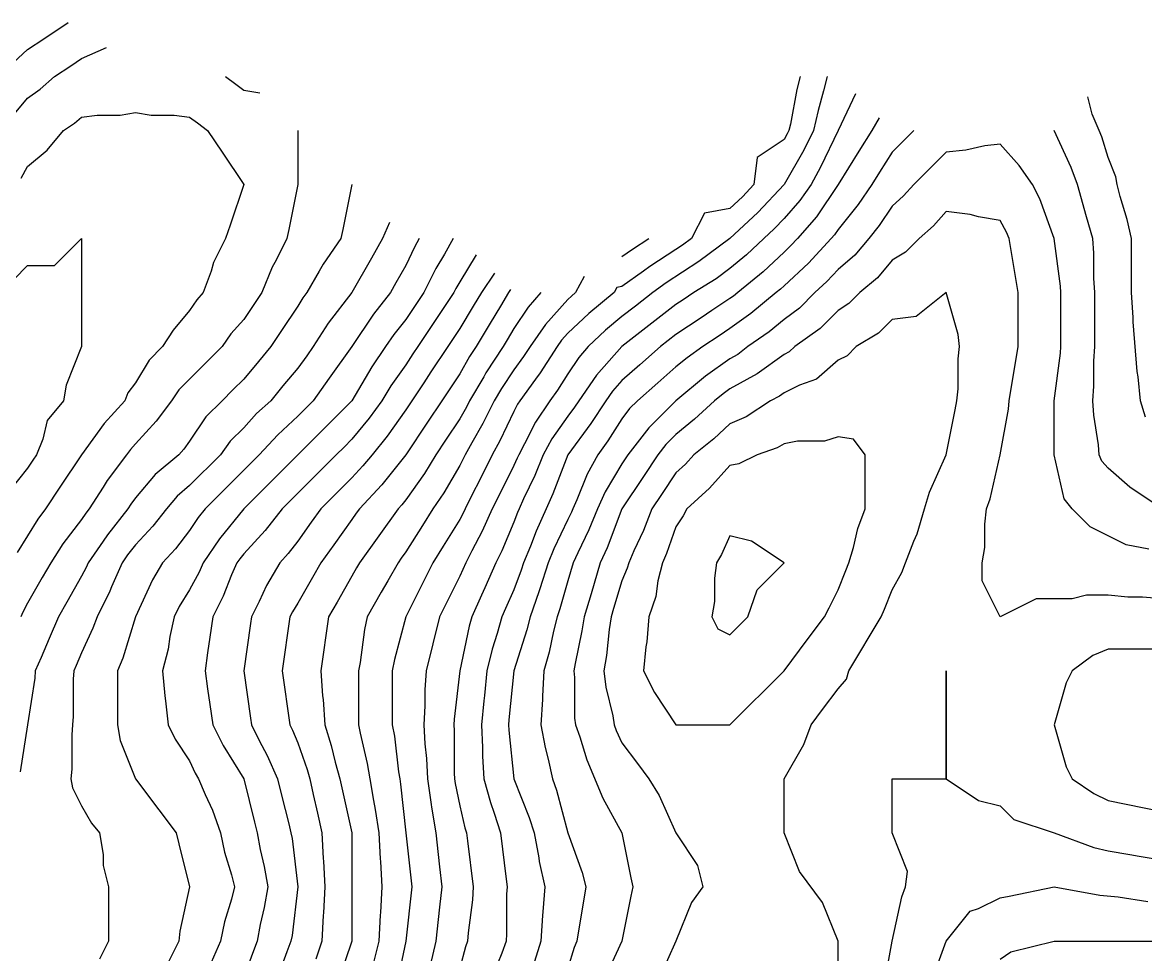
# Model space of a CAD drawing. Header units: inches. Extents: x 794995 to 811195, y 2485918 to 2508058.
# Drawn here: x 805492 to 806116, y 2505921 to 2506438 of the extents above; entities that cross this region are included whole.
import ezdxf

# ---------------------------------------------------------------- set-up
doc = ezdxf.new("R2010")
doc.units = ezdxf.units.IN
doc.header["$MEASUREMENT"] = 0
doc.layers.add('contour', color=7, linetype='Continuous')

msp = doc.modelspace()

# ---------------------------------------------------------------- linework, layer by layer
at = {"layer": 'contour'}
for points in [[(805487.33, 2506416.19), (805495.16, 2506423.36), (805504.16, 2506429.36), (805517.66, 2506438.36)], [(805486.98, 2506386.54), (805495.16, 2506396.36), (805502.22, 2506401.3), (805510.16, 2506408.36), (805519.16, 2506414.36), (805525.16, 2506418.36), (805539.01, 2506424.52)], [(805605.16, 2506408.36), (805610.87, 2506404.08), (805615.16, 2506400.86), (805624.16, 2506399.36)], [(805924.16, 2506408.36), (805922.36, 2506401.16), (805918.69, 2506381.89), (805917.89, 2506378.36), (805916.98, 2506376.54), (805915.16, 2506373.36), (805900.16, 2506363.36), (805898.49, 2506348.36), (805892.02, 2506341.5), (805885.16, 2506335.03), (805871.1, 2506332.42), (805863.73, 2506318.36), (805858.8, 2506314.72), (805855.16, 2506312.36), (805840.61, 2506302.91), (805837.16, 2506300.36), (805825.16, 2506291.69), (805822.35, 2506291.17), (805820.87, 2506288.36), (805806.77, 2506276.75), (805795.16, 2506265.86), (805791.63, 2506261.89), (805789.16, 2506258.36), (805779.7, 2506243.82), (805777.16, 2506240.36), (805768.49, 2506228.36), (805767.16, 2506226.36), (805765.16, 2506222.36), (805757.42, 2506206.1), (805753.16, 2506198.36), (805747.16, 2506186.36), (805741.16, 2506174.36), (805738.16, 2506168.36), (805737.23, 2506166.29), (805735.16, 2506162.36), (805725.93, 2506147.59), (805720.16, 2506138.36), (805715.16, 2506128.36), (805705.16, 2506108.36), (805698.84, 2506084.68), (805697.66, 2506078.36), (805697.66, 2506048.36), (805698.84, 2506042.05), (805701.16, 2506022.36), (805701.83, 2506018.36), (805702.3, 2506015.5), (805705.16, 2505988.36), (805708.49, 2505958.36), (805705.16, 2505928.36), (805699.94, 2505903.58)], [(805939.16, 2506408.36), (805937.16, 2506400.36), (805934.05, 2506389.47), (805931.52, 2506378.36), (805926.07, 2506367.45), (805915.16, 2506348.36), (805900.61, 2506332.91), (805885.16, 2506318.36), (805867.89, 2506305.63), (805849.7, 2506293.82), (805842.3, 2506288.36), (805832.66, 2506280.86), (805825.16, 2506275.03), (805816.07, 2506267.45), (805806.41, 2506258.36), (805801.16, 2506252.36), (805795.16, 2506243.36), (805789.35, 2506234.17), (805785.16, 2506228.36), (805777.16, 2506216.36), (805771.16, 2506204.36), (805767.89, 2506198.36), (805767.09, 2506196.43), (805765.16, 2506192.36), (805757.16, 2506176.36), (805753.16, 2506168.36), (805747.57, 2506155.95), (805741.83, 2506145.03), (805738.49, 2506138.36), (805735.16, 2506130.86), (805723.91, 2506108.36), (805716.41, 2506078.36), (805715.75, 2506067.77), (805715.75, 2506058.95), (805715.16, 2506048.36), (805715.75, 2506037.77), (805716.59, 2506029.79), (805717.16, 2506018.36), (805719.28, 2506004.24), (805719.44, 2506002.65), (805721.83, 2505988.36), (805723.16, 2505976.36), (805723.91, 2505969.61), (805725.16, 2505958.36), (805723.91, 2505947.11), (805723.16, 2505940.36), (805721.83, 2505928.36), (805718.79, 2505914.72)], [(805954.8, 2506398.72), (805945.16, 2506378.36), (805935.48, 2506358.04), (805930.16, 2506348.36), (805923.98, 2506339.54), (805915.16, 2506329.61), (805909.7, 2506323.82), (805903.91, 2506318.36), (805894.25, 2506309.27), (805885.16, 2506301.69), (805877.42, 2506296.1), (805865.16, 2506288.36), (805859.16, 2506284.36), (805855.16, 2506281.69), (805825.16, 2506258.36), (805811.04, 2506242.48), (805801.16, 2506228.36), (805798.8, 2506224.72), (805795.16, 2506219.79), (805786.34, 2506207.18), (805781.52, 2506198.36), (805776.77, 2506186.75), (805770.61, 2506173.82), (805768.16, 2506168.36), (805767.23, 2506166.29), (805765.16, 2506160.86), (805758.49, 2506145.03), (805755.16, 2506138.36), (805749.01, 2506124.52), (805747.16, 2506120.36), (805741.83, 2506108.36), (805740.38, 2506103.14), (805735.16, 2506078.36), (805732, 2506051.52), (805731.83, 2506048.36), (805732, 2506045.2), (805732, 2506021.52), (805732.16, 2506018.36), (805732.55, 2506015.75), (805735.16, 2506003.36), (805738.02, 2505991.22), (805738.91, 2505988.36), (805739.45, 2505984.08), (805742.66, 2505958.36), (805742.22, 2505951.3), (805739.77, 2505932.98), (805739.45, 2505928.36), (805738.32, 2505925.2), (805735.16, 2505913.36)], [(806115.93, 2506219.13), (806113.16, 2506228.36), (806111.83, 2506241.69), (806111.31, 2506244.52), (806109.01, 2506272.21), (806109.01, 2506274.52), (806108.02, 2506288.36), (806108.02, 2506318.36), (806105.75, 2506328.95), (806101.83, 2506341.69), (806100.16, 2506348.36), (806099.45, 2506352.65), (806095.16, 2506363.36), (806091.63, 2506374.83), (806090.16, 2506378.36), (806086.16, 2506387.36), (806083.91, 2506397.11)], [(805491.63, 2506351.89), (805495.16, 2506358.36), (805506.07, 2506367.45), (805515.16, 2506378.36), (805521.16, 2506382.36), (805525.16, 2506385.86), (805533.73, 2506386.93), (805546.59, 2506386.93), (805555.16, 2506388.36), (805563.73, 2506386.93), (805576.59, 2506386.93), (805585.16, 2506385.86), (805589.45, 2506382.65), (805595.16, 2506378.36), (805603.16, 2506366.36), (805615.16, 2506348.36), (805607.66, 2506325.86), (805605.16, 2506318.36), (805598.49, 2506305.03), (805597.16, 2506300.36), (805592.66, 2506288.36), (805589.16, 2506284.36), (805585.16, 2506278.36), (805575.93, 2506267.59), (805570.16, 2506258.36), (805562.66, 2506250.86), (805555.16, 2506238.36), (805550.87, 2506232.65), (805549.16, 2506228.36), (805537.79, 2506215.73), (805525.16, 2506198.36), (805513.16, 2506180.36), (805505.16, 2506168.36), (805500.87, 2506162.65), (805495.16, 2506153.36), (805489.44, 2506144.08)], [(805968.05, 2506385.47), (805963.91, 2506378.36), (805956.7, 2506366.82), (805945.16, 2506348.36), (805933.16, 2506330.36), (805922.66, 2506318.36), (805919.03, 2506314.49), (805915.16, 2506310.86), (805903.55, 2506299.97), (805889.45, 2506288.36), (805887.09, 2506286.43), (805885.16, 2506285.03), (805875.16, 2506278.36), (805869.16, 2506274.36), (805855.16, 2506265.03), (805846.59, 2506258.36), (805835.16, 2506248.36), (805825.16, 2506239.61), (805819.87, 2506233.66), (805816.16, 2506228.36), (805807.89, 2506215.63), (805795.16, 2506198.36), (805786.88, 2506176.64), (805783.16, 2506168.36), (805777.57, 2506155.95), (805774.39, 2506147.59), (805770.61, 2506138.36), (805769.3, 2506134.22), (805765.16, 2506123.36), (805760.54, 2506112.98), (805758.49, 2506108.36), (805755.93, 2506099.13), (805753.16, 2506090.36), (805750.16, 2506078.36), (805748.79, 2506064.72), (805748.49, 2506061.69), (805747.16, 2506048.36), (805747.79, 2506035.73), (805747.79, 2506030.99), (805748.49, 2506018.36), (805752.12, 2506005.32), (805754.25, 2505999.27), (805757.66, 2505988.36), (805760.87, 2505962.65), (805761.41, 2505958.36), (805761.16, 2505954.36), (805761.16, 2505932.36), (805760.87, 2505928.36), (805758.49, 2505921.69), (805753.73, 2505909.79)], [(805645.16, 2506378.36), (805645.16, 2506348.36), (805640.16, 2506323.36), (805639.16, 2506318.36), (805633.16, 2506306.36), (805631.04, 2506302.48), (805625.16, 2506288.36), (805621.16, 2506282.36), (805615.16, 2506273.36), (805608.1, 2506265.42), (805603.16, 2506258.36), (805594.16, 2506249.36), (805585.16, 2506240.36), (805579.16, 2506234.36), (805575.16, 2506228.36), (805566.59, 2506216.93), (805555.16, 2506204.36), (805552.3, 2506201.22), (805550.16, 2506198.36), (805539.44, 2506184.08), (805537.16, 2506180.36), (805529.45, 2506168.36), (805527.56, 2506165.96), (805525.16, 2506162.36), (805514.72, 2506148.8), (805508.02, 2506138.36), (805503.34, 2506130.18), (805495.16, 2506115.86), (805492.55, 2506110.97), (805491.41, 2506108.36)], [(805987.16, 2506378.36), (805975.16, 2506366.36), (805968.24, 2506355.28), (805963.91, 2506348.36), (805956.27, 2506337.25), (805945.16, 2506323.36), (805943.16, 2506320.36), (805941.41, 2506318.36), (805928.71, 2506304.81), (805915.16, 2506292.11), (805913.22, 2506290.3), (805910.87, 2506288.36), (805896.77, 2506276.75), (805885.16, 2506268.36), (805879.16, 2506264.36), (805870.16, 2506258.36), (805861.37, 2506252.15), (805855.16, 2506247.11), (805845.16, 2506238.36), (805833.73, 2506228.36), (805829.45, 2506224.08), (805825.16, 2506218.36), (805817.42, 2506206.1), (805811.83, 2506198.36), (805805.87, 2506187.65), (805800.16, 2506173.36), (805797.89, 2506168.36), (805797.09, 2506166.43), (805795.16, 2506162.36), (805787.42, 2506146.1), (805784.25, 2506138.36), (805779.64, 2506123.88), (805779.01, 2506122.21), (805774.16, 2506108.36), (805772.36, 2506101.16), (805765.16, 2506078.36), (805762.43, 2506051.09), (805762.16, 2506048.36), (805762.3, 2506045.5), (805765.16, 2506018.36), (805773.73, 2505996.93), (805776.41, 2505988.36), (805779.01, 2505974.52), (805779.28, 2505972.48), (805782.3, 2505958.36), (805781.31, 2505944.52), (805781.04, 2505942.48), (805780.16, 2505928.36), (805776.59, 2505916.93)], [(806125.16, 2506168.36), (806107.16, 2506180.36), (806095.16, 2506190.86), (806091.63, 2506194.83), (806090.16, 2506198.36), (806089.7, 2506203.82), (806087.16, 2506220.36), (806086.59, 2506228.36), (806087.16, 2506236.36), (806087.16, 2506250.36), (806087.66, 2506258.36), (806087.66, 2506288.36), (806087.16, 2506296.36), (806087.16, 2506310.36), (806086.59, 2506318.36), (806083.16, 2506330.36), (806078.02, 2506348.36), (806074.63, 2506357.83), (806065.16, 2506378.36)], [(806117.66, 2506145.86), (806105.16, 2506148.36), (806085.16, 2506158.36), (806075.16, 2506168.36), (806070.61, 2506173.82), (806065.16, 2506198.36), (806065.16, 2506228.36), (806068.69, 2506254.83), (806068.91, 2506258.36), (806068.91, 2506288.36), (806068.69, 2506291.89), (806065.16, 2506318.36), (806057.16, 2506340.36), (806053.16, 2506348.36), (806045.75, 2506358.95), (806035.16, 2506370.86), (806026.59, 2506369.79), (806016.07, 2506367.45), (806005.16, 2506366.36), (805987.16, 2506348.36), (805981.47, 2506342.05), (805975.16, 2506336.36), (805967.96, 2506325.56), (805962.3, 2506318.36), (805954.39, 2506309.13), (805945.16, 2506301.22), (805938.95, 2506294.57), (805932.3, 2506288.36), (805923.73, 2506279.79), (805915.16, 2506273.36), (805906.88, 2506266.64), (805895.16, 2506258.36), (805889.45, 2506254.08), (805885.16, 2506251.69), (805871.61, 2506241.91), (805855.16, 2506228.36), (805840.16, 2506213.36), (805828.49, 2506198.36), (805825.16, 2506193.36), (805815.78, 2506177.74), (805811.52, 2506168.36), (805806.77, 2506156.75), (805800.61, 2506143.82), (805798.16, 2506138.36), (805795.16, 2506128.36), (805790.71, 2506112.81), (805789.16, 2506108.36), (805787.16, 2506100.36), (805784.72, 2506088.8), (805781.83, 2506078.36), (805781.04, 2506064.24), (805781.04, 2506062.48), (805780.16, 2506048.36), (805782.53, 2506035.73), (805784.25, 2506029.27), (805786.59, 2506018.36), (805788.84, 2506012.05), (805795.16, 2505988.36), (805803.16, 2505966.36), (805805.16, 2505958.36), (805800.16, 2505928.36), (805798.69, 2505924.83), (805795.16, 2505913.36)], [(805675.16, 2506348.36), (805670.16, 2506323.36), (805669.16, 2506318.36), (805659.28, 2506304.24), (805657.16, 2506300.36), (805650.16, 2506288.36), (805648.02, 2506285.5), (805645.16, 2506280.86), (805636.16, 2506267.36), (805630.16, 2506258.36), (805623.34, 2506250.18), (805615.16, 2506240.36), (805609.16, 2506234.36), (805603.16, 2506228.36), (805594.16, 2506219.36), (805585.16, 2506205.86), (805582, 2506201.52), (805579.16, 2506198.36), (805566.07, 2506187.45), (805555.16, 2506174.36), (805552.55, 2506170.97), (805550.87, 2506168.36), (805539.56, 2506153.96), (805537.16, 2506150.36), (805528.91, 2506138.36), (805527.77, 2506135.75), (805525.16, 2506130.86), (805516.98, 2506116.54), (805512.3, 2506108.36), (805507.16, 2506096.36), (805502.66, 2506085.86), (805499.45, 2506078.36), (805499.16, 2506074.36), (805495.16, 2506048.36), (805491.16, 2506022.36)], [(806125.16, 2506118.36), (806114.25, 2506119.27), (806106.07, 2506119.27), (806095.16, 2506120.36), (806083.16, 2506120.36), (806075.16, 2506118.36), (806055.16, 2506118.36), (806035.16, 2506108.36), (806025.16, 2506128.36), (806025.16, 2506138.36), (806026.59, 2506146.93), (806026.59, 2506159.79), (806027.66, 2506168.36), (806029.7, 2506173.82), (806035.16, 2506198.36), (806039.77, 2506223.75), (806040.16, 2506228.36), (806045.16, 2506258.36), (806045.16, 2506288.36), (806040.16, 2506318.36), (806038.69, 2506321.89), (806035.16, 2506328.36), (806023.16, 2506330.36), (806018.49, 2506331.69), (806005.16, 2506333.36), (805998.1, 2506325.42), (805990.16, 2506318.36), (805982.66, 2506310.86), (805975.16, 2506306.36), (805966.98, 2506296.54), (805957.16, 2506288.36), (805951.16, 2506282.36), (805945.16, 2506278.36), (805935.16, 2506268.36), (805921.16, 2506258.36), (805918.02, 2506255.5), (805915.16, 2506254.08), (805900.16, 2506243.36), (805885.16, 2506235.03), (805881.29, 2506232.23), (805876.59, 2506228.36), (805865.5, 2506218.02), (805855.16, 2506209.61), (805849.53, 2506203.99), (805845.16, 2506198.36), (805837.16, 2506186.36), (805825.16, 2506168.36), (805816.88, 2506146.64), (805813.16, 2506138.36), (805808.02, 2506121.22), (805804.16, 2506108.36), (805802.98, 2506100.54), (805799.16, 2506082.36), (805798.49, 2506078.36), (805798.91, 2506074.61), (805798.91, 2506052.11), (805799.45, 2506048.36), (805801.83, 2506041.69), (805805.75, 2506028.95), (805814.57, 2506007.77), (805825.16, 2505988.36), (805830.16, 2505963.36), (805831.16, 2505958.36), (805830.16, 2505953.36), (805825.16, 2505928.36), (805815.69, 2505907.83)], [(805696.16, 2506327.36), (805692.3, 2506318.36), (805686.07, 2506307.45), (805675.16, 2506288.36), (805662.12, 2506271.4), (805653.73, 2506258.36), (805650.16, 2506253.36), (805645.16, 2506246.36), (805636.98, 2506236.54), (805630.16, 2506228.36), (805622.36, 2506221.16), (805615.16, 2506213.36), (805607.66, 2506205.86), (805602.3, 2506198.36), (805585.16, 2506181.22), (805578.24, 2506175.28), (805572.3, 2506168.36), (805564.76, 2506158.76), (805555.16, 2506148.36), (805550.71, 2506142.81), (805547.66, 2506138.36), (805541.83, 2506125.03), (805540.87, 2506122.65), (805533.73, 2506108.36), (805531.47, 2506102.05), (805525.16, 2506088.36), (805522.16, 2506081.36), (805520.87, 2506078.36), (805520.54, 2506073.75), (805520.54, 2506052.98), (805520.16, 2506048.36), (805519.7, 2506042.91), (805519.7, 2506023.82), (805519.16, 2506018.36), (805520.16, 2506013.36), (805525.16, 2506003.36), (805530.61, 2505993.82), (805535.16, 2505988.36), (805537.16, 2505976.36), (805537.16, 2505970.36), (805540.16, 2505958.36), (805540.16, 2505928.36), (805535.16, 2505918.36)], [(805487.66, 2506295.86), (805495.16, 2506303.36), (805510.16, 2506303.36), (805525.16, 2506318.36), (805525.16, 2506258.36), (805516.59, 2506236.93), (805515.16, 2506228.36), (805506.07, 2506217.45), (805503.73, 2506206.93), (805500.16, 2506198.36), (805498.16, 2506195.36), (805495.16, 2506190.86), (805485.16, 2506178.36)], [(805712.66, 2506318.36), (805709.96, 2506313.56), (805705.16, 2506303.36), (805699.7, 2506293.82), (805696.59, 2506288.36), (805687.16, 2506276.36), (805675.16, 2506258.36), (805662.66, 2506240.86), (805653.73, 2506228.36), (805649.45, 2506224.08), (805645.16, 2506219.79), (805634.05, 2506209.47), (805623.73, 2506198.36), (805619.45, 2506194.08), (805615.16, 2506189.79), (805604.45, 2506179.08), (805593.73, 2506168.36), (805589.96, 2506163.56), (805585.16, 2506156.36), (805577.33, 2506146.19), (805570.16, 2506138.36), (805564.63, 2506128.89), (805555.16, 2506108.36), (805548.1, 2506085.42), (805545.16, 2506078.36), (805545.16, 2506048.36), (805546.59, 2506039.79), (805555.16, 2506018.36), (805568.02, 2506001.22), (805577.66, 2505988.36), (805579.16, 2505982.36), (805585.16, 2505958.36), (805579.7, 2505933.82), (805579.16, 2505928.36), (805573.16, 2505916.36)], [(805731.41, 2506318.36), (805726.59, 2506309.79), (805721.83, 2506301.69), (805715.16, 2506288.36), (805711.16, 2506282.36), (805705.16, 2506273.36), (805698.49, 2506265.03), (805693.91, 2506258.36), (805686.27, 2506247.25), (805675.16, 2506228.36), (805645.16, 2506198.36), (805615.16, 2506168.36), (805601.83, 2506151.69), (805592.66, 2506138.36), (805590.38, 2506133.14), (805585.16, 2506123.36), (805579.44, 2506114.08), (805576.59, 2506108.36), (805574.25, 2506097.45), (805573.16, 2506090.36), (805570.16, 2506078.36), (805571.31, 2506064.52), (805571.83, 2506061.69), (805573.16, 2506048.36), (805577.16, 2506040.36), (805585.16, 2506028.36), (805588.32, 2506021.52), (805590.16, 2506018.36), (805593.73, 2506009.79), (805597.79, 2506000.99), (805602.3, 2505988.36), (805604.57, 2505977.77), (805608.49, 2505965.03), (805610.16, 2505958.36), (805608.49, 2505951.69), (805604.57, 2505938.95), (805602.3, 2505928.36), (805597.16, 2505916.36)], [(805825.16, 2506308.36), (805830.97, 2506312.55), (805840.16, 2506318.36)], [(805744.16, 2506309.36), (805735.16, 2506294.36), (805732.94, 2506290.58), (805731.83, 2506288.36), (805725.16, 2506278.36), (805721.16, 2506272.36), (805711.83, 2506258.36), (805709.16, 2506254.36), (805705.16, 2506248.36), (805696.88, 2506236.64), (805691.83, 2506228.36), (805684.84, 2506218.68), (805675.16, 2506206.93), (805670.87, 2506202.65), (805666.59, 2506198.36), (805655.87, 2506187.65), (805645.16, 2506176.93), (805640.87, 2506172.65), (805636.59, 2506168.36), (805627.16, 2506156.36), (805615.16, 2506143.36), (805612.94, 2506140.58), (805611.41, 2506138.36), (805608.49, 2506131.69), (805603.73, 2506119.79), (805598.02, 2506108.36), (805596.41, 2506097.11), (805595.16, 2506088.36), (805593.73, 2506078.36), (805595.16, 2506068.36), (805596.41, 2506059.61), (805598.02, 2506048.36), (805603.73, 2506036.93), (805615.16, 2506018.36), (805621.16, 2505994.36), (805622.66, 2505988.36), (805624.39, 2505979.13), (805626.59, 2505969.79), (805628.49, 2505958.36), (805626.59, 2505946.93), (805624.39, 2505937.59), (805622.66, 2505928.36), (805620.61, 2505922.91), (805615.16, 2505908.36)], [(805754.36, 2506299.16), (805747.16, 2506288.36), (805742.66, 2506280.86), (805735.16, 2506268.36), (805731.16, 2506262.36), (805728.49, 2506258.36), (805719.16, 2506244.36), (805715.16, 2506238.36), (805708.49, 2506228.36), (805705.16, 2506223.36), (805694.81, 2506208.71), (805686.41, 2506198.36), (805681.37, 2506192.15), (805675.16, 2506185.5), (805658.02, 2506168.36), (805652.66, 2506160.86), (805645.16, 2506150.36), (805639.94, 2506143.58), (805635.16, 2506138.36), (805627.79, 2506125.73), (805623.73, 2506116.93), (805619.45, 2506108.36), (805618.91, 2506104.61), (805615.16, 2506078.36), (805618.91, 2506052.11), (805619.45, 2506048.36), (805623.73, 2506039.79), (805628.2, 2506031.4), (805633.91, 2506018.36), (805636.16, 2506009.36), (805640.16, 2505993.36), (805641.41, 2505988.36), (805642, 2505985.2), (805645.16, 2505958.36), (805642, 2505931.52), (805641.41, 2505928.36), (805639.16, 2505922.36), (805634.25, 2505909.27)], [(805804.16, 2506297.36), (805799.45, 2506288.36), (805797.09, 2506286.43), (805795.16, 2506284.61), (805782.81, 2506270.71), (805774.16, 2506258.36), (805770.61, 2506252.91), (805765.16, 2506245.5), (805758.3, 2506235.22), (805754.25, 2506228.36), (805747.89, 2506215.63), (805741.83, 2506205.03), (805738.16, 2506198.36), (805735.16, 2506192.36), (805726.27, 2506177.25), (805720.16, 2506168.36), (805714.39, 2506159.13), (805705.16, 2506144.36), (805702.66, 2506140.86), (805700.87, 2506138.36), (805695.16, 2506128.36), (805691.52, 2506122), (805683.73, 2506108.36), (805682.22, 2506101.3), (805679.77, 2506082.98), (805678.91, 2506078.36), (805678.91, 2506048.36), (805679.77, 2506043.75), (805683.73, 2506026.93), (805685.16, 2506018.36), (805687.16, 2506006.36), (805688.2, 2506001.4), (805690.16, 2505988.36), (805690.87, 2505974.08), (805691.04, 2505972.48), (805691.83, 2505958.36), (805691.04, 2505944.24), (805690.87, 2505942.65), (805690.16, 2505928.36), (805687.16, 2505916.36)], [(805763.36, 2506290.16), (805762.16, 2506288.36), (805757.66, 2506280.86), (805752.03, 2506271.49), (805744.16, 2506258.36), (805740.61, 2506252.91), (805735.16, 2506243.36), (805729.16, 2506234.36), (805725.16, 2506228.36), (805717.16, 2506216.36), (805705.16, 2506198.36), (805691.83, 2506181.69), (805679.45, 2506168.36), (805677.66, 2506165.86), (805675.16, 2506162.36), (805665.16, 2506148.36), (805658.02, 2506138.36), (805653.34, 2506130.18), (805645.16, 2506115.86), (805642.3, 2506111.22), (805640.87, 2506108.36), (805636.59, 2506078.36), (805640.87, 2506048.36), (805642.3, 2506045.5), (805645.16, 2506038.36), (805650.38, 2506023.58), (805651.83, 2506018.36), (805653.73, 2506009.79), (805656.07, 2505999.27), (805658.49, 2505988.36), (805659.28, 2505974.24), (805659.44, 2505972.65), (805660.16, 2505958.36), (805659.44, 2505944.08), (805659.28, 2505942.48), (805658.49, 2505928.36), (805655.16, 2505918.36)], [(805780.16, 2506288.36), (805773.16, 2506280.36), (805765.16, 2506268.36), (805761.41, 2506262.11), (805759.16, 2506258.36), (805749.7, 2506243.82), (805748.49, 2506241.69), (805740.61, 2506228.36), (805738.8, 2506224.72), (805735.16, 2506218.36), (805727.16, 2506206.36), (805721.83, 2506198.36), (805715.5, 2506188.02), (805705.16, 2506173.36), (805702.94, 2506170.58), (805700.87, 2506168.36), (805679.45, 2506138.36), (805677.89, 2506135.63), (805675.16, 2506130.86), (805666.98, 2506116.54), (805662.3, 2506108.36), (805658.02, 2506078.36), (805659.01, 2506064.52), (805659.28, 2506062.48), (805660.16, 2506048.36), (805663.73, 2506036.93), (805665.93, 2506027.59), (805668.49, 2506018.36), (805675.16, 2505988.36), (805675.16, 2505928.36), (805667.66, 2505905.86)], [(805945.16, 2505868.36), (805945.16, 2505928.36), (805936.59, 2505949.79), (805923.73, 2505966.93), (805915.16, 2505988.36), (805915.16, 2506018.36), (805926.07, 2506037.45), (805930.16, 2506048.36), (805936.59, 2506056.93), (805945.16, 2506068.36), (805949.77, 2506073.75), (805951.16, 2506078.36), (805969.16, 2506108.36), (805970.87, 2506112.65), (805975.16, 2506123.36), (805980.61, 2506132.91), (805982.66, 2506138.36), (805987.16, 2506150.36), (805989.01, 2506154.52), (805993.16, 2506168.36), (805995.93, 2506177.59), (806005.16, 2506198.36), (806010.16, 2506223.36), (806011.16, 2506228.36), (806011.83, 2506235.03), (806011.83, 2506251.69), (806012.66, 2506258.36), (806011.83, 2506265.03), (806005.16, 2506288.36), (805988.49, 2506275.03), (805975.16, 2506273.36), (805967.66, 2506265.86), (805955.16, 2506258.36), (805950.16, 2506253.36), (805945.16, 2506250.86), (805933.16, 2506240.36), (805923.73, 2506236.93), (805915.16, 2506232.65), (805912.66, 2506230.86), (805907.66, 2506228.36), (805894.16, 2506219.36), (805885.16, 2506215.5), (805876.27, 2506207.25), (805865.16, 2506198.36), (805860.38, 2506193.14), (805855.16, 2506188.36), (805847.16, 2506176.36), (805841.83, 2506168.36), (805837.16, 2506156.36), (805831.83, 2506145.03), (805828.91, 2506138.36), (805828.16, 2506135.36), (805825.16, 2506128.36), (805820.54, 2506112.98), (805819.16, 2506108.36), (805818.1, 2506101.3), (805816.59, 2506086.93), (805815.16, 2506078.36), (805816.16, 2506069.36), (805820.16, 2506053.36), (805820.87, 2506048.36), (805822, 2506045.2), (805825.16, 2506038.36), (805833.73, 2506026.93), (805840.16, 2506018.36), (805845.93, 2506009.13), (805855.16, 2505988.36), (805867.16, 2505970.36), (805870.16, 2505958.36), (805863.73, 2505949.79), (805855.16, 2505928.36), (805845.93, 2505907.59)], [(806125.16, 2506090.36), (806095.16, 2506090.36), (806086.59, 2506086.93), (806075.16, 2506078.36), (806071.83, 2506071.69), (806065.16, 2506048.36), (806071.83, 2506025.03), (806075.16, 2506018.36), (806087.16, 2506010.36), (806095.16, 2506006.36), (806125.16, 2506000.36)], [(805970.54, 2505902.98), (805975.16, 2505928.36), (805980.61, 2505952.91), (805982.66, 2505958.36), (805983.73, 2505966.93), (805975.16, 2505988.36), (805975.16, 2506018.36), (806005.16, 2506018.36), (806005.16, 2506078.36), (806005.16, 2506018.36), (806023.16, 2506006.36), (806035.16, 2506003.36), (806042.66, 2505995.86), (806065.16, 2505988.36), (806087.16, 2505980.36), (806095.16, 2505978.36), (806107.16, 2505976.36), (806112.3, 2505975.5), (806138.02, 2505971.22)], [(805997.16, 2505906.36), (806005.16, 2505928.36), (806018.49, 2505945.03), (806023.16, 2505946.36), (806035.16, 2505952.36), (806040.16, 2505953.36), (806065.16, 2505958.36), (806090.54, 2505953.75), (806100.61, 2505952.91), (806117.16, 2505950.36)], [(806035.16, 2505918.36), (806041.16, 2505922.36), (806065.16, 2505928.36), (806125.16, 2505928.36)]]:
    msp.add_lwpolyline(points, dxfattribs=at)
for points in [[(805885.16, 2506048.36), (805915.16, 2506078.36), (805928.02, 2506095.5), (805937.66, 2506108.36), (805940.16, 2506113.36), (805945.16, 2506123.36), (805949.45, 2506134.08), (805951.16, 2506138.36), (805953.73, 2506146.93), (805956.07, 2506157.45), (805960.16, 2506168.36), (805960.16, 2506198.36), (805953.73, 2506206.93), (805945.16, 2506208.36), (805937.66, 2506205.86), (805922.66, 2506205.86), (805915.16, 2506204.36), (805911.41, 2506202.11), (805900.16, 2506198.36), (805890.16, 2506193.36), (805885.16, 2506192.36), (805873.73, 2506179.79), (805861.16, 2506168.36), (805859.16, 2506164.36), (805855.16, 2506158.36), (805849.94, 2506143.58), (805847.66, 2506138.36), (805845.16, 2506128.36), (805843.91, 2506119.61), (805840.16, 2506108.36), (805839.01, 2506094.52), (805838.49, 2506091.69), (805837.16, 2506078.36), (805843.16, 2506066.36), (805855.16, 2506048.36)], [(805885.16, 2506098.36), (805890.16, 2506103.36), (805895.16, 2506108.36), (805900.16, 2506123.36), (805915.16, 2506138.36), (805897.16, 2506150.36), (805885.16, 2506153.36), (805880.54, 2506142.98), (805877.66, 2506138.36), (805876.59, 2506129.79), (805876.59, 2506116.93), (805875.16, 2506108.36), (805878.49, 2506101.69)]]:
    msp.add_lwpolyline(points, close=True, dxfattribs=at)

doc.saveas('drawing.dxf')
